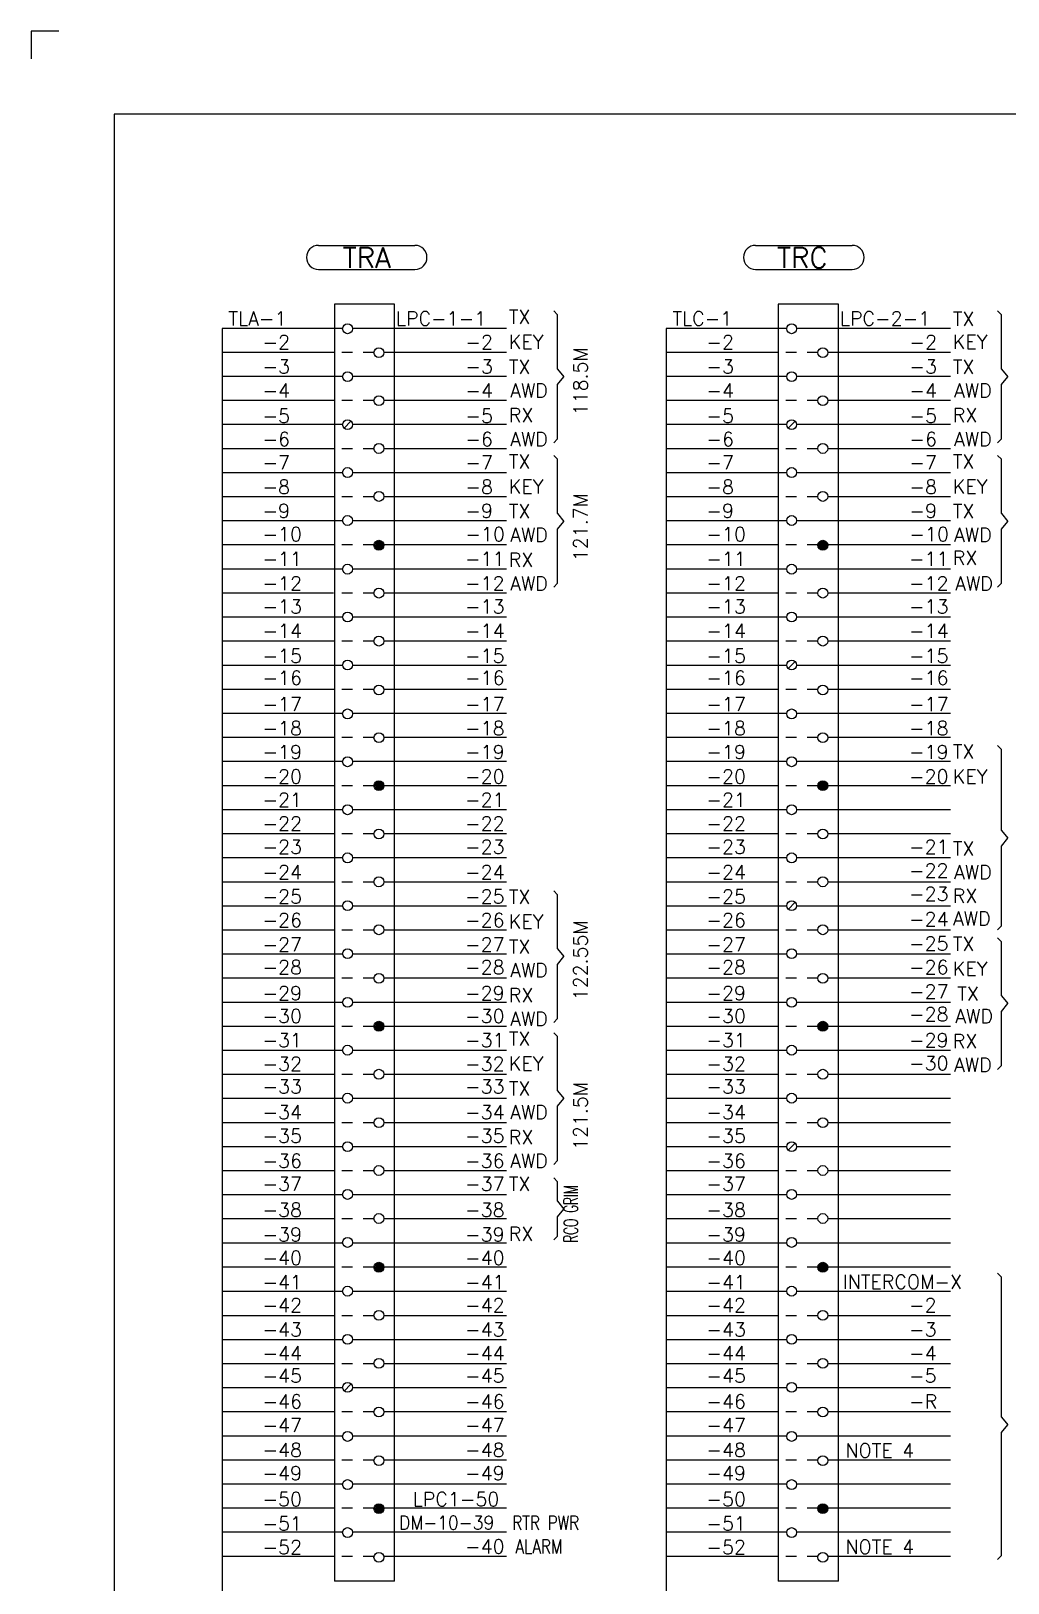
# Model space of a CAD drawing. Extents: x 0 to 34, y 0 to 22.
# Drawn here: x 0 to 9.1, y 7.55 to 22 of the extents above; entities that cross this region are included whole.
import ezdxf
from ezdxf.enums import TextEntityAlignment as Align

# ---------------------------------------------------------------- set-up
doc = ezdxf.new("R2010")
doc.units = 0
doc.header["$MEASUREMENT"] = 0
doc.linetypes.add('BROKEN_2', pattern=[0.07, 0.05, -0.02])
doc.layers.get('0').update_dxf_attribs({"linetype": 'CONTINUOUS'})
for name, color, linetype in [('OBJECT-1', 4, 'CONTINUOUS'), ('TEXT-2-MEDIUM', 7, 'CONTINUOUS'), ('TEXT-4-HEAVY', 3, 'CONTINUOUS'), ('X-BORDER-FRAME', 5, 'CONTINUOUS'), ('X-BORDER-LINES-THIN', 2, 'CONTINUOUS'), ('X-BORDER-SIGNATURE', 7, 'CONTINUOUS'), ('X-BORDER-TEXT', 7, 'CONTINUOUS'), ('X-BORDER-TITLES', 1, 'CONTINUOUS')]:
    doc.layers.add(name, color=color, linetype=linetype)
doc.styles.add('ROMANS', font='ROMANS.SHX')
doc.styles.add('ROMANT', font='ROMANT.SHX')
doc.styles.add('SIMPLEX', font='SIMPLEX')

# ---------------------------------------------------------------- blocks, each defined once
blk = doc.blocks.new('TITLE')
at = {"layer": 'X-BORDER-FRAME'}
for p, q in [((33.227, 21.227), (0.773, 21.227)), ((0.773, 21.227), (0.773, 0.773))]:
    blk.add_line(p, q, dxfattribs=at)
at = {"layer": 'X-BORDER-LINES-THIN'}
for p, q in [((0, 22), (0, 21.742)), ((0.258, 22), (0, 22))]:
    blk.add_line(p, q, dxfattribs=at)
at = {"layer": 'X-BORDER-SIGNATURE', "style": 'ROMANT', "flags": 8}
for tag, p in [('SUBSIGN', (27.235, 1.806)), ('APPSIGN', (30.328, 1.806))]:
    blk.add_attdef(tag, p, '', height=0.156, dxfattribs=at)
at = {"layer": 'X-BORDER-TEXT', "style": 'SIMPLEX', "flags": 8}
for tag, p in [('REV4', (26.12, 5.829)), ('DATE4', (26.743, 5.829)), ('CHECK4', (32.237, 5.829)), ('APP4', (32.894, 5.829)), ('REV3', (26.12, 5.581)), ('DATE3', (26.743, 5.581)), ('CHECK3', (32.237, 5.581)), ('APP3', (32.894, 5.581)), ('REV2', (26.12, 5.323)), ('DATE2', (26.743, 5.323)), ('CHECK2', (32.237, 5.323)), ('APP2', (32.894, 5.323)), ('REV1', (26.12, 5.075))]:
    blk.add_attdef(tag, text='', height=0.0938, dxfattribs=at).set_placement(p, align=Align.CENTER)
for tag, p in [('DESCRIP4', (27.287, 5.829)), ('DESCRIP3', (27.287, 5.581)), ('DESCRIP2', (27.287, 5.323))]:
    blk.add_attdef(tag, p, '', height=0.0938, dxfattribs=at)
at = {"layer": 'X-BORDER-TEXT'}
for tag, height, style, p in [('DATE1', 0.0938, 'SIMPLEX', (26.743, 5.075)), ('CHECK1', 0.0938, 'SIMPLEX', (32.237, 5.075)), ('APP1', 0.0938, 'SIMPLEX', (32.894, 5.075)), ('CITY_STATE', 0.188, 'ROMANT', (29.598, 3.604)), ('LOCATION', 0.125, 'ROMANT', (29.603, 3.385)), ('FACILITY', 0.312, 'ROMANT', (29.603, 2.979)), ('TITLE1', 0.156, 'ROMANT', (29.603, 2.729)), ('TITLE2', 0.156, 'ROMANT', (29.603, 2.479))]:
    blk.add_attdef(tag, text='', height=height, dxfattribs=dict(at, style=style)).set_placement(p, align=Align.CENTER)
for tag, p, height, style in [('DESCRIP1', (27.287, 5.075), 0.0938, 'SIMPLEX'), ('DESIGNED', (27.849, 1.379), 0.0938, 'SIMPLEX'), ('DATE', (30.73, 1.373), 0.0938, 'SIMPLEX'), ('DRAWN', (27.67, 1.119), 0.0938, 'SIMPLEX'), ('NUMBER', (30.238, 0.89), 0.15, 'ROMANT'), ('CHECKED', (27.806, 0.869), 0.0938, 'SIMPLEX')]:
    blk.add_attdef(tag, p, '', height=height, dxfattribs=dict(at, style=style))
at = {"layer": 'X-BORDER-TEXT', "style": 'SIMPLEX', "flags": 8}
blk.add_attdef('ACAD', text='', height=0.0938, dxfattribs=at).set_placement((33.237, 0.585), align=Align.RIGHT)
at = {"layer": 'X-BORDER-TITLES', "style": 'SIMPLEX', "flags": 8}
blk.add_attdef('SUBMITTED', (27.113, 1.598), '', height=0.0938, dxfattribs=at)
at = {"layer": 'X-BORDER-TITLES', "style": 'SIMPLEX'}
blk.add_attdef('APPROVED', (30.206, 1.598), '', height=0.0938, dxfattribs=at)

msp = doc.modelspace()

# ---------------------------------------------------------------- linework, layer by layer
at = {"layer": 'OBJECT-1', "color": 4}
for p, q in [((2.677, 20.004), (3.576, 20.004)), ((6.748, 20.004), (7.647, 20.004)), ((2.677, 19.78), (3.576, 19.78)), ((6.748, 19.78), (7.647, 19.78)), ((2.903, 19.231), (1.779, 19.231)), ((4.428, 19.231), (2.994, 19.231)), ((7.038, 19.231), (5.915, 19.231)), ((8.563, 19.231), (7.13, 19.231)), ((2.827, 19.007), (1.779, 19.007)), ((4.428, 19.007), (3.285, 19.007)), ((6.963, 19.007), (5.915, 19.007)), ((8.563, 19.007), (7.421, 19.007)), ((2.903, 18.782), (1.779, 18.782)), ((4.428, 18.782), (2.994, 18.782)), ((7.038, 18.782), (5.915, 18.782)), ((8.563, 18.782), (7.13, 18.782)), ((2.827, 18.558), (1.779, 18.558)), ((4.428, 18.558), (3.285, 18.558)), ((6.963, 18.558), (5.915, 18.558)), ((8.563, 18.558), (7.421, 18.558)), ((2.903, 18.334), (1.779, 18.334)), ((4.428, 18.334), (2.994, 18.334)), ((7.038, 18.334), (5.915, 18.334)), ((8.563, 18.334), (7.13, 18.334)), ((2.827, 18.11), (1.779, 18.11)), ((4.428, 18.11), (3.285, 18.11)), ((6.963, 18.11), (5.915, 18.11)), ((8.563, 18.11), (7.421, 18.11)), ((2.903, 17.886), (1.779, 17.886)), ((4.428, 17.886), (2.994, 17.886)), ((7.038, 17.886), (5.915, 17.886)), ((8.563, 17.886), (7.13, 17.886)), ((2.827, 17.661), (1.779, 17.661)), ((4.428, 17.661), (3.285, 17.661)), ((6.963, 17.661), (5.915, 17.661)), ((8.563, 17.661), (7.421, 17.661)), ((2.903, 17.437), (1.779, 17.437)), ((4.428, 17.437), (2.994, 17.437)), ((7.038, 17.437), (5.915, 17.437)), ((8.563, 17.437), (7.129, 17.437)), ((2.823, 17.213), (1.779, 17.213)), ((4.428, 17.213), (3.285, 17.213)), ((6.959, 17.213), (5.915, 17.213)), ((8.563, 17.213), (7.421, 17.213)), ((2.903, 16.989), (1.779, 16.989)), ((4.428, 16.989), (2.994, 16.989)), ((7.038, 16.989), (5.915, 16.989)), ((8.563, 16.989), (7.13, 16.989)), ((2.818, 16.765), (1.779, 16.765)), ((4.428, 16.765), (3.285, 16.765)), ((6.953, 16.765), (5.915, 16.765)), ((8.563, 16.765), (7.421, 16.765)), ((2.903, 16.54), (1.779, 16.54)), ((4.428, 16.54), (2.994, 16.54)), ((7.038, 16.54), (5.915, 16.54)), ((8.563, 16.54), (7.13, 16.54)), ((2.825, 16.316), (1.779, 16.316)), ((2.825, 16.316), (2.821, 16.316)), ((4.428, 16.316), (3.285, 16.316)), ((6.96, 16.316), (5.915, 16.316)), ((6.96, 16.316), (6.956, 16.316)), ((8.563, 16.316), (7.421, 16.316)), ((2.903, 16.092), (1.779, 16.092)), ((4.428, 16.092), (2.994, 16.092)), ((7.038, 16.092), (5.915, 16.092)), ((8.563, 16.092), (7.13, 16.092)), ((2.821, 15.868), (1.779, 15.868)), ((4.428, 15.868), (3.285, 15.868)), ((6.956, 15.868), (5.915, 15.868)), ((8.563, 15.868), (7.421, 15.868)), ((2.903, 15.644), (1.779, 15.644)), ((4.428, 15.644), (2.994, 15.644)), ((7.038, 15.644), (5.915, 15.644)), ((8.563, 15.644), (7.13, 15.644)), ((2.826, 15.42), (1.779, 15.42)), ((4.428, 15.42), (3.285, 15.42)), ((6.962, 15.42), (5.915, 15.42)), ((8.563, 15.42), (7.421, 15.42)), ((2.903, 15.195), (1.779, 15.195)), ((4.428, 15.195), (2.994, 15.195)), ((7.038, 15.195), (5.915, 15.195)), ((8.563, 15.195), (7.13, 15.195)), ((2.83, 14.971), (1.779, 14.971)), ((4.428, 14.971), (3.285, 14.971)), ((6.965, 14.971), (5.915, 14.971)), ((8.563, 14.971), (7.421, 14.971)), ((2.903, 14.747), (1.779, 14.747)), ((4.428, 14.747), (2.994, 14.747)), ((7.038, 14.747), (5.915, 14.747)), ((8.563, 14.747), (7.13, 14.747)), ((2.83, 14.523), (1.779, 14.523)), ((4.428, 14.523), (3.285, 14.523)), ((6.965, 14.523), (5.915, 14.523)), ((8.563, 14.523), (7.421, 14.523)), ((2.903, 14.299), (1.779, 14.299)), ((4.428, 14.299), (2.994, 14.299)), ((7.038, 14.299), (5.915, 14.299)), ((8.563, 14.299), (7.13, 14.299)), ((2.83, 14.074), (1.779, 14.074)), ((4.428, 14.074), (3.285, 14.074)), ((6.965, 14.074), (5.915, 14.074)), ((8.563, 14.074), (7.421, 14.074)), ((2.903, 13.85), (1.779, 13.85)), ((4.428, 13.85), (2.994, 13.85)), ((7.038, 13.85), (5.915, 13.85)), ((8.563, 13.85), (7.13, 13.85)), ((2.83, 13.626), (1.779, 13.626)), ((4.428, 13.626), (3.285, 13.626)), ((6.965, 13.626), (5.915, 13.626)), ((8.563, 13.626), (7.421, 13.626)), ((2.903, 13.402), (1.779, 13.402)), ((4.428, 13.402), (2.994, 13.402)), ((7.038, 13.402), (5.915, 13.402)), ((8.563, 13.402), (7.13, 13.402)), ((2.822, 13.178), (1.779, 13.178)), ((4.428, 13.178), (3.285, 13.178)), ((6.958, 13.178), (5.915, 13.178)), ((8.563, 13.178), (7.421, 13.178)), ((2.903, 12.953), (1.779, 12.953)), ((4.428, 12.953), (2.994, 12.953)), ((7.038, 12.953), (5.915, 12.953)), ((8.563, 12.953), (7.13, 12.953)), ((2.822, 12.729), (1.779, 12.729)), ((4.428, 12.729), (3.285, 12.729)), ((6.958, 12.729), (5.915, 12.729)), ((8.563, 12.729), (7.421, 12.729)), ((2.903, 12.505), (1.779, 12.505)), ((4.428, 12.505), (2.994, 12.505)), ((7.038, 12.505), (5.915, 12.505)), ((8.563, 12.505), (7.13, 12.505)), ((2.831, 12.281), (1.779, 12.281)), ((4.428, 12.281), (3.285, 12.281)), ((6.966, 12.281), (5.915, 12.281)), ((8.563, 12.281), (7.421, 12.281)), ((2.903, 12.057), (1.779, 12.057)), ((4.428, 12.057), (2.994, 12.057)), ((7.038, 12.057), (5.915, 12.057)), ((8.563, 12.057), (7.13, 12.057)), ((2.822, 11.832), (1.779, 11.832)), ((4.428, 11.832), (3.285, 11.832)), ((6.958, 11.832), (5.915, 11.832)), ((8.563, 11.832), (7.421, 11.832)), ((2.903, 11.608), (1.779, 11.608)), ((4.428, 11.608), (2.994, 11.608)), ((7.038, 11.608), (5.915, 11.608)), ((8.563, 11.608), (7.13, 11.608)), ((2.822, 11.384), (1.779, 11.384)), ((4.428, 11.384), (3.285, 11.384)), ((6.958, 11.384), (5.915, 11.384)), ((8.563, 11.384), (7.421, 11.384)), ((2.903, 11.16), (1.779, 11.16)), ((4.428, 11.16), (2.994, 11.16)), ((7.038, 11.16), (5.915, 11.16)), ((8.563, 11.16), (7.13, 11.16)), ((2.822, 10.936), (1.779, 10.936)), ((4.428, 10.936), (3.285, 10.936)), ((6.958, 10.936), (5.915, 10.936)), ((8.563, 10.936), (7.421, 10.936)), ((2.903, 10.711), (1.779, 10.711)), ((4.428, 10.711), (2.994, 10.711)), ((7.038, 10.711), (5.915, 10.711)), ((8.563, 10.711), (7.129, 10.711)), ((2.825, 10.487), (1.779, 10.487)), ((4.428, 10.487), (3.285, 10.487)), ((6.96, 10.487), (5.915, 10.487)), ((8.563, 10.487), (7.421, 10.487)), ((2.903, 10.259), (1.779, 10.259)), ((4.428, 10.259), (2.994, 10.259)), ((7.038, 10.259), (5.915, 10.259)), ((8.563, 10.259), (7.13, 10.259)), ((2.825, 10.035), (1.779, 10.035)), ((4.428, 10.035), (3.285, 10.035)), ((6.96, 10.035), (5.915, 10.035)), ((8.563, 10.035), (7.421, 10.035)), ((2.903, 9.811), (1.779, 9.811)), ((4.428, 9.811), (2.994, 9.811)), ((7.038, 9.811), (5.915, 9.811)), ((8.563, 9.811), (7.13, 9.811)), ((2.825, 9.587), (1.779, 9.587)), ((4.428, 9.587), (3.285, 9.587)), ((6.96, 9.587), (5.915, 9.587)), ((8.563, 9.587), (7.421, 9.587)), ((2.903, 9.363), (1.779, 9.363)), ((4.428, 9.363), (2.994, 9.363)), ((7.038, 9.363), (5.915, 9.363)), ((8.563, 9.363), (7.129, 9.363)), ((2.825, 9.138), (1.779, 9.138)), ((4.428, 9.138), (3.285, 9.138)), ((6.96, 9.138), (5.915, 9.138)), ((8.563, 9.138), (7.421, 9.138)), ((2.903, 8.914), (1.779, 8.914)), ((4.428, 8.914), (2.994, 8.914)), ((7.038, 8.914), (5.915, 8.914)), ((8.563, 8.914), (7.13, 8.914)), ((2.825, 8.69), (1.779, 8.69)), ((4.428, 8.69), (3.285, 8.69)), ((6.96, 8.69), (5.915, 8.69)), ((8.563, 8.69), (7.421, 8.69)), ((2.903, 8.466), (1.779, 8.466)), ((4.428, 8.466), (2.994, 8.466)), ((7.038, 8.466), (5.915, 8.466)), ((8.563, 8.466), (7.13, 8.466)), ((2.825, 8.242), (1.779, 8.242)), ((4.428, 8.242), (3.285, 8.242)), ((6.96, 8.242), (5.915, 8.242)), ((8.563, 8.242), (7.421, 8.242)), ((2.903, 8.017), (1.779, 8.017)), ((4.428, 8.017), (2.994, 8.017)), ((7.038, 8.017), (5.915, 8.017)), ((8.563, 8.017), (7.13, 8.017)), ((2.825, 7.793), (1.779, 7.793)), ((4.428, 7.793), (3.285, 7.793)), ((6.96, 7.793), (5.915, 7.793)), ((8.563, 7.793), (7.42, 7.793)), ((3.385, 7.562), (2.825, 7.562)), ((7.521, 7.562), (6.96, 7.562))]:
    msp.add_line(p, q, dxfattribs=at)
at = {"layer": 'OBJECT-1'}
for p, q in [((1.779, 19.231), (1.779, 6.578)), ((5.915, 19.231), (5.915, 6.58))]:
    msp.add_line(p, q, dxfattribs=at)
at = {"layer": 'OBJECT-1', "color": 4, "linetype": 'BROKEN_2'}
for p, q in [((3.194, 19.007), (2.827, 19.007)), ((7.329, 19.007), (6.963, 19.007)), ((3.194, 18.558), (2.825, 18.558)), ((7.329, 18.558), (6.96, 18.558)), ((3.194, 18.11), (2.825, 18.11)), ((7.329, 18.11), (6.96, 18.11)), ((3.194, 17.661), (2.825, 17.661)), ((7.329, 17.661), (6.96, 17.661)), ((3.194, 17.213), (2.834, 17.213)), ((7.329, 17.213), (6.969, 17.213)), ((3.194, 16.765), (2.825, 16.765)), ((7.329, 16.765), (6.96, 16.765)), ((3.194, 16.316), (2.825, 16.316)), ((7.329, 16.316), (6.96, 16.316)), ((3.194, 15.868), (2.825, 15.868)), ((7.33, 15.868), (6.96, 15.868)), ((3.194, 15.42), (2.825, 15.42)), ((7.329, 15.42), (6.96, 15.42)), ((3.194, 14.971), (2.825, 14.971)), ((7.329, 14.971), (6.96, 14.971)), ((3.194, 14.523), (2.825, 14.523)), ((7.329, 14.523), (6.96, 14.523)), ((3.194, 14.074), (2.825, 14.074)), ((7.329, 14.074), (6.96, 14.074)), ((3.194, 13.626), (2.825, 13.626)), ((7.329, 13.626), (6.96, 13.626)), ((3.194, 13.178), (2.825, 13.178)), ((7.329, 13.178), (6.96, 13.178)), ((3.194, 12.729), (2.825, 12.729)), ((7.329, 12.729), (6.96, 12.729)), ((3.194, 12.281), (2.825, 12.281)), ((7.329, 12.281), (6.96, 12.281)), ((3.194, 11.832), (2.825, 11.832)), ((7.329, 11.832), (6.96, 11.832)), ((3.194, 11.384), (2.825, 11.384)), ((7.329, 11.384), (6.96, 11.384)), ((3.194, 10.936), (2.825, 10.936)), ((7.33, 10.936), (6.96, 10.936)), ((3.194, 10.487), (2.825, 10.487)), ((7.329, 10.487), (6.96, 10.487)), ((3.194, 10.035), (2.825, 10.035)), ((7.329, 10.035), (6.96, 10.035)), ((3.194, 9.587), (2.825, 9.587)), ((7.329, 9.587), (6.96, 9.587)), ((3.194, 9.138), (2.825, 9.138)), ((7.329, 9.138), (6.96, 9.138)), ((3.194, 8.69), (2.825, 8.69)), ((7.33, 8.69), (6.96, 8.69)), ((3.194, 8.242), (2.825, 8.242)), ((7.329, 8.242), (6.96, 8.242)), ((3.195, 7.793), (2.825, 7.793)), ((7.33, 7.793), (6.96, 7.793))]:
    msp.add_line(p, q, dxfattribs=at)
at = {"layer": 'OBJECT-1', "color": 4}
for points in [[(3.385, 7.562), (3.385, 19.455), (2.825, 19.455), (2.825, 7.562)], [(7.521, 7.562), (7.521, 19.455), (6.96, 19.455), (6.96, 7.562)]]:
    msp.add_lwpolyline(points, dxfattribs=at)
for centre in [(2.948, 19.227), (7.084, 19.227), (3.24, 19.005), (7.375, 19.005), (2.948, 18.781), (7.084, 18.781), (3.24, 18.558), (7.375, 18.558), (2.948, 18.334), (7.084, 18.334), (3.24, 18.112), (7.375, 18.112), (2.948, 17.888), (7.084, 17.888), (3.24, 17.665), (7.375, 17.665), (2.948, 17.441), (7.084, 17.441), (3.24, 17.211), (7.375, 17.211), (2.948, 16.988), (7.084, 16.988), (3.24, 16.765), (7.375, 16.765), (2.948, 16.542), (7.084, 16.542), (3.24, 16.318), (7.375, 16.318), (2.948, 16.095), (7.084, 16.095), (3.24, 15.863), (7.375, 15.863), (2.948, 15.64), (7.084, 15.64), (3.24, 15.418), (7.375, 15.418), (2.948, 15.194), (7.084, 15.194), (3.24, 14.971), (7.375, 14.971), (2.948, 14.747), (7.084, 14.747), (3.24, 14.522), (7.375, 14.522), (2.948, 14.299), (7.084, 14.299), (3.24, 14.076), (7.375, 14.076), (2.948, 13.853), (7.084, 13.853), (3.24, 13.629), (7.375, 13.629), (2.948, 13.406), (7.084, 13.406), (3.24, 13.177), (7.375, 13.177), (2.948, 12.953), (7.084, 12.953), (3.24, 12.731), (7.375, 12.731), (2.948, 12.508), (7.084, 12.508), (3.24, 12.284), (7.375, 12.284), (2.948, 12.061), (7.084, 12.061), (3.24, 11.833), (7.375, 11.833), (2.948, 11.609), (7.084, 11.609), (3.24, 11.387), (7.375, 11.387), (2.948, 11.164), (7.084, 11.164), (3.24, 10.94), (7.375, 10.94), (2.948, 10.717), (7.084, 10.717), (3.24, 10.486), (7.375, 10.486), (2.948, 10.263), (7.084, 10.263), (3.24, 10.038), (7.375, 10.038), (2.948, 9.814), (7.084, 9.814), (3.24, 9.591), (7.375, 9.591), (2.948, 9.367), (7.084, 9.367), (3.24, 9.137), (7.375, 9.137), (2.948, 8.91), (7.084, 8.91), (3.24, 8.685), (7.375, 8.685), (2.948, 8.462), (7.084, 8.462), (3.24, 8.238), (7.375, 8.238), (2.948, 8.015), (7.084, 8.015), (3.24, 7.784), (7.375, 7.784)]:
    msp.add_circle(centre, 0.0458, dxfattribs=at)
at = {"layer": 'OBJECT-1'}
for centre, radius in [((3.24, 17.211), 0.0375), ((3.24, 17.211), 0.0286), ((3.24, 17.211), 0.0222), ((3.24, 17.211), 0.0157), ((3.24, 17.211), 0.00894), ((3.24, 17.211), 0.00475), ((7.375, 17.211), 0.0375), ((7.375, 17.211), 0.0286), ((7.375, 17.211), 0.0222), ((7.375, 17.211), 0.0157), ((7.375, 17.211), 0.00894), ((7.375, 17.211), 0.00475), ((3.24, 14.971), 0.0375), ((3.24, 14.971), 0.0286), ((3.24, 14.971), 0.0222), ((3.24, 14.971), 0.0157), ((3.24, 14.971), 0.00894), ((3.24, 14.971), 0.00475), ((7.375, 14.971), 0.0375), ((7.375, 14.971), 0.0286), ((7.375, 14.971), 0.0222), ((7.375, 14.971), 0.0157), ((7.375, 14.971), 0.00894), ((7.375, 14.971), 0.00475), ((3.24, 12.731), 0.0375), ((3.24, 12.731), 0.0286), ((3.24, 12.731), 0.0222), ((3.24, 12.731), 0.0157), ((3.24, 12.731), 0.00894), ((3.24, 12.731), 0.00475), ((7.375, 12.731), 0.0375), ((7.375, 12.731), 0.0286), ((7.375, 12.731), 0.0222), ((7.375, 12.731), 0.0157), ((7.375, 12.731), 0.00894), ((7.375, 12.731), 0.00475), ((3.24, 10.486), 0.0375), ((3.24, 10.486), 0.0286), ((3.24, 10.486), 0.0222), ((3.24, 10.486), 0.0157), ((3.24, 10.486), 0.00894), ((3.24, 10.486), 0.00475), ((7.375, 10.486), 0.0375), ((7.375, 10.486), 0.0286), ((7.375, 10.486), 0.0222), ((7.375, 10.486), 0.0157), ((7.375, 10.486), 0.00894), ((7.375, 10.486), 0.00475), ((3.24, 8.238), 0.0375), ((3.24, 8.238), 0.0286), ((3.24, 8.238), 0.0222), ((3.24, 8.238), 0.0157), ((3.24, 8.238), 0.00894), ((3.24, 8.238), 0.00475), ((7.375, 8.238), 0.0375), ((7.375, 8.238), 0.0286), ((7.375, 8.238), 0.0222), ((7.375, 8.238), 0.0157), ((7.375, 8.238), 0.00894), ((7.375, 8.238), 0.00475)]:
    msp.add_circle(centre, radius, dxfattribs=at)
at = {"layer": 'OBJECT-1', "color": 4}
for centre, start, end in [((2.677, 19.892), 90, 270), ((3.576, 19.892), 270, 90), ((6.748, 19.892), 90, 270), ((7.647, 19.892), 270, 90)]:
    msp.add_arc(centre, 0.112, start, end, dxfattribs=at)
at = {"layer": 'TEXT-2-MEDIUM', "color": 7}
for p, q in [((4.905, 19.358), (4.868, 19.394)), ((9.04, 19.358), (9.003, 19.394)), ((4.905, 18.852), (4.905, 19.358)), ((9.04, 18.852), (9.04, 19.358)), ((4.905, 18.852), (4.963, 18.78)), ((9.04, 18.852), (9.099, 18.78)), ((4.905, 18.708), (4.963, 18.78)), ((4.905, 18.203), (4.905, 18.708)), ((9.04, 18.708), (9.099, 18.78)), ((9.04, 18.203), (9.04, 18.708)), ((2.917, 18.301), (2.98, 18.367)), ((7.052, 18.301), (7.116, 18.367)), ((4.905, 18.203), (4.868, 18.166)), ((9.04, 18.203), (9.003, 18.166)), ((4.905, 18.011), (4.868, 18.048)), ((4.905, 17.506), (4.905, 18.011)), ((9.04, 18.011), (9.003, 18.048)), ((9.04, 17.506), (9.04, 18.011)), ((4.905, 17.506), (4.963, 17.433)), ((9.04, 17.506), (9.099, 17.433)), ((4.905, 17.361), (4.963, 17.433)), ((4.905, 16.857), (4.905, 17.361)), ((9.04, 17.361), (9.099, 17.433)), ((9.04, 16.857), (9.04, 17.361)), ((4.905, 16.857), (4.868, 16.82)), ((9.04, 16.857), (9.003, 16.82)), ((7.052, 16.062), (7.116, 16.127)), ((9.04, 15.308), (9.003, 15.345)), ((9.04, 14.553), (9.04, 15.309)), ((9.04, 14.553), (9.099, 14.481)), ((9.04, 14.409), (9.099, 14.481)), ((9.04, 13.666), (9.04, 14.409)), ((4.905, 13.956), (4.868, 13.992)), ((4.905, 13.451), (4.905, 13.956)), ((7.052, 13.819), (7.116, 13.885)), ((9.04, 13.666), (9.003, 13.63)), ((4.905, 13.451), (4.963, 13.379)), ((9.04, 13.518), (9.003, 13.554)), ((9.04, 13.013), (9.04, 13.519)), ((4.905, 13.307), (4.963, 13.379)), ((4.905, 12.802), (4.905, 13.307)), ((9.04, 13.013), (9.099, 12.941)), ((9.04, 12.869), (9.099, 12.941)), ((9.04, 12.364), (9.04, 12.869)), ((4.905, 12.802), (4.868, 12.765)), ((4.905, 12.634), (4.868, 12.67)), ((4.905, 12.129), (4.905, 12.635)), ((9.04, 12.364), (9.003, 12.327)), ((4.905, 12.129), (4.963, 12.057)), ((4.905, 11.985), (4.963, 12.057)), ((4.905, 11.48), (4.905, 11.985)), ((7.052, 11.577), (7.116, 11.643)), ((4.905, 11.48), (4.868, 11.443)), ((4.905, 11.282), (4.868, 11.319)), ((4.905, 11.1), (4.905, 11.282)), ((4.905, 11.1), (4.963, 11.028)), ((4.905, 10.956), (4.963, 11.028)), ((4.905, 10.777), (4.905, 10.956)), ((4.905, 10.777), (4.868, 10.74)), ((9.04, 10.395), (9.003, 10.432)), ((9.04, 9.091), (9.04, 10.395)), ((2.917, 9.331), (2.98, 9.397)), ((9.04, 9.091), (9.099, 9.019)), ((9.04, 8.946), (9.099, 9.019)), ((9.04, 7.802), (9.04, 8.946)), ((9.04, 7.802), (9.003, 7.765))]:
    msp.add_line(p, q, dxfattribs=at)

# ---------------------------------------------------------------- block references
msp.add_blockref('TITLE', (0, 0))

# ---------------------------------------------------------------- texts
at = {"layer": 'TEXT-2-MEDIUM', "color": 7, "style": 'ROMANS'}
for s, p in [('TLA-1', (1.838, 19.257)), ('LPC-1-1', (3.398, 19.257)), ('TX', (4.45, 19.273)), ('TLC-1', (5.974, 19.257)), ('LPC-2-1', (7.533, 19.257)), ('TX', (8.585, 19.255)), ('-2', (2.156, 19.038)), ('-2', (4.046, 19.038)), ('KEY', (4.45, 19.041)), ('-2', (6.291, 19.038)), ('-2', (8.182, 19.038)), ('KEY', (8.585, 19.041)), ('-3', (2.156, 18.81)), ('-3', (4.046, 18.81)), ('TX', (4.45, 18.808)), ('-3', (6.291, 18.81)), ('-3', (8.182, 18.81)), ('TX', (8.585, 18.808)), ('-4', (2.156, 18.586)), ('-4', (4.046, 18.586)), ('AWD', (4.462, 18.588)), ('-4', (6.291, 18.586)), ('-4', (8.182, 18.586)), ('AWD', (8.597, 18.588)), ('-5', (2.156, 18.352)), ('-5', (4.046, 18.352)), ('RX', (4.45, 18.356)), ('-5', (6.291, 18.352)), ('-5', (8.182, 18.352)), ('RX', (8.585, 18.356)), ('-6', (2.156, 18.134)), ('-6', (4.046, 18.134)), ('AWD', (4.462, 18.135)), ('-6', (6.291, 18.134)), ('-6', (8.182, 18.134)), ('AWD', (8.597, 18.135)), ('-7', (2.156, 17.917)), ('-7', (4.046, 17.917)), ('TX', (4.45, 17.927)), ('-7', (6.291, 17.917)), ('-7', (8.182, 17.917)), ('TX', (8.585, 17.927)), ('-8', (2.156, 17.691)), ('-8', (4.046, 17.691)), ('KEY', (4.45, 17.694)), ('-8', (6.291, 17.691)), ('-8', (8.182, 17.691)), ('KEY', (8.585, 17.694)), ('-9', (2.156, 17.466)), ('-9', (4.046, 17.466)), ('TX', (4.45, 17.462)), ('-9', (6.291, 17.466)), ('-9', (8.182, 17.466)), ('TX', (8.585, 17.462)), ('-10', (2.156, 17.249)), ('-10', (4.046, 17.249)), ('AWD', (4.462, 17.242)), ('-10', (6.291, 17.249)), ('-10', (8.182, 17.249)), ('AWD', (8.597, 17.242)), ('-11', (2.156, 17.02)), ('-11', (4.043, 17.02)), ('RX', (4.45, 17.009)), ('-11', (6.291, 17.02)), ('-11', (8.178, 17.02)), ('RX', (8.585, 17.028)), ('-12', (2.156, 16.791)), ('-12', (4.043, 16.791)), ('AWD', (4.462, 16.789)), ('-12', (6.291, 16.791)), ('-12', (8.178, 16.791)), ('AWD', (8.607, 16.789)), ('-13', (2.156, 16.574)), ('-13', (4.043, 16.574)), ('-13', (6.291, 16.574)), ('-13', (8.178, 16.574)), ('-14', (2.156, 16.348)), ('-14', (4.043, 16.348)), ('-14', (6.291, 16.348)), ('-14', (8.178, 16.348)), ('-15', (2.156, 16.117)), ('-15', (4.043, 16.117)), ('-15', (6.291, 16.117)), ('-15', (8.178, 16.117)), ('-16', (2.156, 15.912)), ('-16', (4.043, 15.912)), ('-16', (6.291, 15.912)), ('-16', (8.178, 15.912)), ('-17', (2.156, 15.666)), ('-17', (4.043, 15.666)), ('-17', (6.291, 15.666)), ('-17', (8.178, 15.666)), ('-18', (2.156, 15.442)), ('-18', (4.043, 15.442)), ('-18', (6.291, 15.442)), ('-18', (8.178, 15.442)), ('-19', (2.156, 15.22)), ('-19', (4.043, 15.22)), ('-19', (6.291, 15.22)), ('-19', (8.178, 15.22)), ('TX', (8.585, 15.225)), ('-20', (2.156, 14.991)), ('-20', (4.043, 14.991)), ('-20', (6.291, 14.991)), ('-20', (8.178, 14.991)), ('KEY', (8.585, 14.992)), ('-21', (2.156, 14.774)), ('-21', (4.043, 14.774)), ('-21', (6.291, 14.774)), ('-22', (2.156, 14.555)), ('-22', (4.043, 14.555)), ('-22', (6.291, 14.555)), ('-23', (2.156, 14.337)), ('-23', (4.043, 14.337)), ('-23', (6.291, 14.337)), ('-21', (8.178, 14.336)), ('TX', (8.585, 14.322)), ('-24', (2.156, 14.1)), ('-24', (4.043, 14.1)), ('-24', (6.291, 14.1)), ('-22', (8.178, 14.117)), ('AWD', (8.597, 14.102)), ('-23', (8.178, 13.899)), ('-25', (2.156, 13.874)), ('-25', (4.043, 13.874)), ('TX', (4.45, 13.872)), ('-25', (6.291, 13.874)), ('RX', (8.585, 13.88)), ('-26', (2.156, 13.655)), ('-26', (4.043, 13.655)), ('KEY', (4.45, 13.64)), ('-26', (6.291, 13.655)), ('-24', (8.178, 13.662)), ('AWD', (8.587, 13.67)), ('-27', (2.156, 13.427)), ('-27', (4.043, 13.427)), ('TX', (4.45, 13.407)), ('-27', (6.291, 13.427)), ('-25', (8.178, 13.436)), ('TX', (8.585, 13.434)), ('-28', (2.156, 13.217)), ('-28', (4.043, 13.217)), ('AWD', (4.462, 13.187)), ('-28', (6.291, 13.217)), ('-26', (8.178, 13.217)), ('KEY', (8.585, 13.202)), ('-29', (2.156, 12.975)), ('-29', (4.043, 12.975)), ('RX', (4.45, 12.955)), ('-29', (6.291, 12.975)), ('-27', (8.178, 12.989)), ('TX', (8.627, 12.969)), ('-30', (2.156, 12.761)), ('-30', (4.043, 12.761)), ('-30', (6.291, 12.761)), ('-28', (8.178, 12.779)), ('AWD', (8.608, 12.76)), ('AWD', (4.462, 12.734)), ('-31', (2.156, 12.536)), ('-31', (4.043, 12.536)), ('TX', (4.45, 12.55)), ('-31', (6.291, 12.536)), ('-29', (8.178, 12.537)), ('RX', (8.585, 12.527)), ('-32', (2.156, 12.316)), ('-32', (4.043, 12.316)), ('KEY', (4.45, 12.318)), ('-32', (6.291, 12.316)), ('-30', (8.178, 12.323)), ('AWD', (8.597, 12.307)), ('-33', (2.156, 12.105)), ('-33', (4.043, 12.105)), ('TX', (4.45, 12.085)), ('-33', (6.291, 12.105)), ('-34', (2.156, 11.865)), ('-34', (4.043, 11.865)), ('AWD', (4.462, 11.865)), ('-34', (6.291, 11.865)), ('-35', (2.156, 11.645)), ('-35', (4.043, 11.645)), ('RX', (4.45, 11.633)), ('-35', (6.291, 11.645)), ('-36', (2.156, 11.413)), ('-36', (4.043, 11.413)), ('AWD', (4.462, 11.412)), ('-36', (6.291, 11.413)), ('-37', (2.156, 11.198)), ('-37', (4.043, 11.198)), ('TX', (4.45, 11.198)), ('-37', (6.291, 11.198)), ('-38', (2.156, 10.956)), ('-38', (4.043, 10.956)), ('-38', (6.291, 10.956)), ('-39', (2.156, 10.727)), ('-39', (4.043, 10.727)), ('RX', (4.45, 10.733)), ('-39', (6.291, 10.727)), ('-40', (2.156, 10.508)), ('-40', (4.043, 10.508)), ('-40', (6.291, 10.508)), ('-41', (2.156, 10.281)), ('-41', (4.043, 10.281)), ('-41', (6.291, 10.281)), ('INTERCOM-X', (7.562, 10.286)), ('-42', (2.156, 10.067)), ('-42', (4.043, 10.067)), ('-42', (6.291, 10.067)), ('-2', (8.178, 10.067)), ('-43', (2.156, 9.842)), ('-43', (4.043, 9.842)), ('-43', (6.291, 9.842)), ('-3', (8.178, 9.842)), ('-44', (2.156, 9.622)), ('-44', (4.043, 9.622)), ('-44', (6.291, 9.622)), ('-4', (8.178, 9.622)), ('-45', (2.156, 9.411)), ('-45', (4.043, 9.411)), ('-45', (6.291, 9.411)), ('-5', (8.178, 9.411)), ('-46', (2.156, 9.171)), ('-46', (4.043, 9.171)), ('-46', (6.291, 9.171)), ('-R', (8.178, 9.171)), ('-47', (2.156, 8.951)), ('-47', (4.043, 8.951)), ('-47', (6.291, 8.951)), ('-48', (2.156, 8.719)), ('-48', (4.043, 8.719)), ('-48', (6.291, 8.719)), ('NOTE 4', (7.585, 8.714)), ('-49', (2.156, 8.504)), ('-49', (4.043, 8.504)), ('-49', (6.291, 8.504)), ('-50', (2.156, 8.262)), ('LPC1-50', (3.554, 8.262)), ('-50', (6.291, 8.262)), ('-51', (2.156, 8.033)), ('-51', (6.291, 8.033)), ('-40', (4.043, 7.821)), ('-52', (2.156, 7.814)), ('-52', (6.291, 7.814)), ('NOTE 4', (7.585, 7.816))]:
    msp.add_text(s, height=0.13, dxfattribs=at).set_placement(p)
for s, p in [('118.5M', (5.183, 18.421)), ('121.7M', (5.183, 17.062)), ('122.55M', (5.183, 12.972)), ('121.5M', (5.183, 11.578))]:
    msp.add_text(s, height=0.13, rotation=90, dxfattribs=at).set_placement(p)
at = {"layer": 'TEXT-2-MEDIUM', "color": 7, "style": 'ROMANS', "width": 0.624579}
msp.add_text('RCO GRIM', height=0.13, rotation=90, dxfattribs=at).set_placement((5.094, 10.715))
at = {"layer": 'TEXT-2-MEDIUM', "color": 7, "style": 'ROMANS'}
for s, width, p in [('DM-10-39', 0.9, (3.427, 8.042)), ('RTR PWR', 0.8, (4.481, 8.04)), ('ALARM', 0.8, (4.512, 7.821))]:
    msp.add_text(s, height=0.13, dxfattribs=dict(at, width=width)).set_placement(p)
at = {"layer": 'TEXT-4-HEAVY', "color": 3, "style": 'ROMANS'}
for s, p in [('TRA', (3.351, 19.794)), ('TRC', (7.421, 19.794))]:
    msp.add_text(s, height=0.19, dxfattribs=at).set_placement(p, align=Align.RIGHT)

doc.saveas('drawing.dxf')
